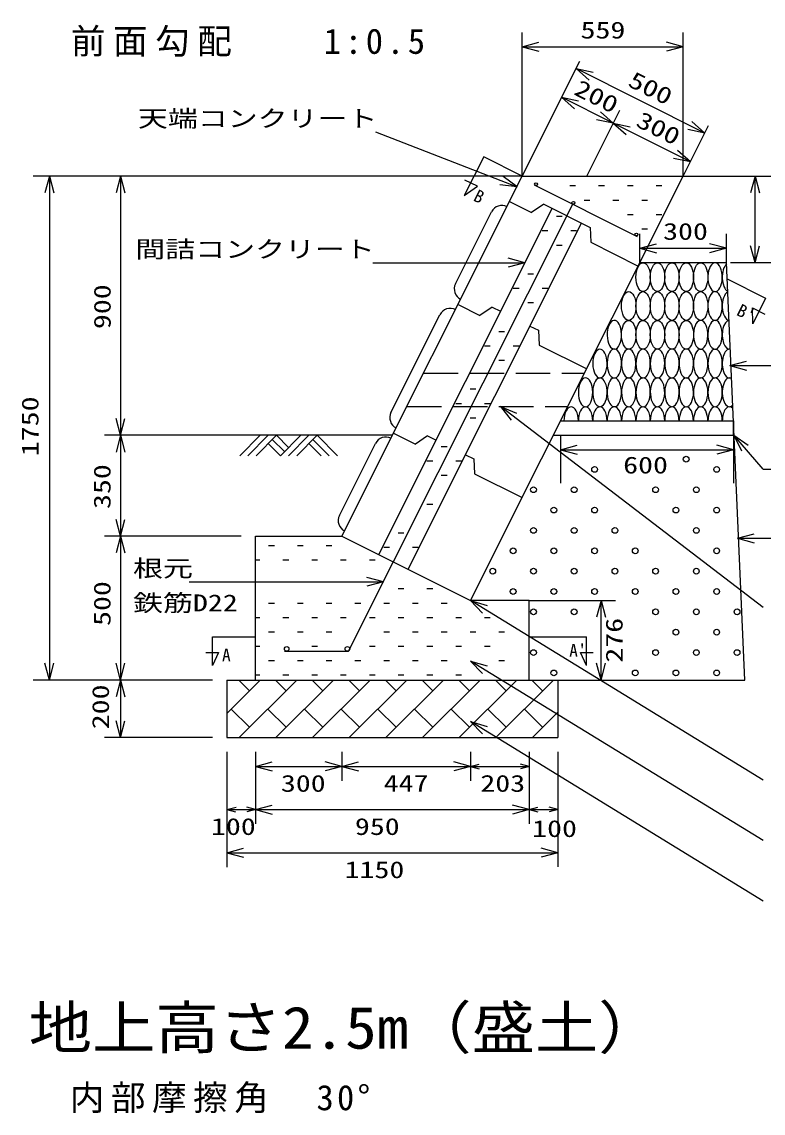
# Model space of a CAD drawing. Units: millimetres, scale not verified. Extents: x -10580 to 10511, y -7658 to 7278.
# Drawn here: x -10420 to -7844, y -2845 to 946 of the extents above; entities that cross this region are included whole.
import ezdxf
from ezdxf.enums import TextEntityAlignment as Align

# ---------------------------------------------------------------- set-up
doc = ezdxf.new("R2010")
doc.units = ezdxf.units.MM
doc.header["$LTSCALE"] = 40
doc.linetypes.add('DASHED3', pattern=[4, 3, -1])
doc.layers.add('0-0', color=7, linetype='Continuous')
doc.styles.add('ＭＳ ゴシック', font='')
doc.styles.get('ＭＳ ゴシック').set_extended_font_data('MS Gothic')

msp = doc.modelspace()

# ---------------------------------------------------------------- linework, layer by layer
at = {"layer": '0-0'}
for p, q in [((-8681.38, 409.8), (-8681.38, 909.8)), ((-8681.38, 859.8), (-8623.42, 875.33)), ((-8122.13, 859.8), (-8180.08, 875.33)), ((-8122.13, 409.8), (-8122.13, 909.8)), ((-8681.38, 859.8), (-8122.13, 859.8)), ((-8681.38, 859.8), (-8623.42, 844.27)), ((-8122.13, 859.8), (-8180.08, 844.27)), ((-8681.38, 409.8), (-8480.93, 809.8)), ((-8046.96, 559.8), (-8493.96, 783.8)), ((-8493.96, 783.8), (-8435.19, 771.71)), ((-8493.96, 783.8), (-8449.1, 743.95)), ((-8544.55, 684.03), (-8485.78, 671.95)), ((-8544.55, 684.03), (-8499.69, 644.19)), ((-8457.67, 409.8), (-8342.86, 638.89)), ((-8365.26, 594.19), (-8410.12, 634.04)), ((-8365.26, 594.19), (-8424.03, 606.27)), ((-8365.26, 594.19), (-8306.49, 582.11)), ((-8365.26, 594.19), (-8320.41, 554.34)), ((-8122.13, 409.8), (-8033.93, 585.8)), ((-8046.96, 559.8), (-8105.73, 571.88)), ((-8046.96, 559.8), (-8091.82, 599.65)), ((-9191.62, 563.7), (-8699.56, 373.5)), ((-8097.07, 459.8), (-8141.93, 499.64)), ((-8097.07, 459.8), (-8155.84, 471.88)), ((-8681.38, 409.8), (-10380, 409.8)), ((-10324.21, 409.8), (-10339.74, 351.84)), ((-10324.21, 409.8), (-10308.68, 351.84)), ((-10324.21, 409.8), (-10324.21, -1340.2)), ((-10077.16, 409.8), (-10092.69, 351.84)), ((-10077.16, 409.8), (-10061.63, 351.84)), ((-10077.16, 409.8), (-10077.16, -490.2)), ((-8699.56, 373.5), (-8759.22, 379.91)), ((-8699.56, 373.5), (-8748.02, 408.88)), ((-8122.13, 409.8), (-7254.68, 409.8)), ((-7872.46, 409.8), (-7887.99, 351.84)), ((-7872.46, 109.8), (-7872.46, 409.8)), ((-7872.46, 409.8), (-7856.94, 351.84)), ((-8516.24, 377.29), (-8496.24, 377.29)), ((-8416.24, 377.29), (-8396.24, 377.29)), ((-8316.24, 377.29), (-8296.24, 377.29)), ((-8216.24, 377.29), (-8196.24, 377.29)), ((-8466.24, 327.29), (-8446.24, 327.29)), ((-8366.24, 327.29), (-8346.24, 327.29)), ((-8266.24, 327.29), (-8246.24, 327.29)), ((-8562.64, 270.89), (-8542.64, 270.89)), ((-8316.24, 277.29), (-8296.24, 277.29)), ((-8216.24, 277.29), (-8196.24, 277.29)), ((-8612.64, 220.89), (-8592.64, 220.89)), ((-8512.64, 220.89), (-8492.64, 220.89)), ((-8272.46, 109.8), (-8272.46, 209.8)), ((-8266.24, 227.29), (-8246.24, 227.29)), ((-7972.46, 109.8), (-7972.46, 209.8)), ((-8562.64, 170.89), (-8542.64, 170.89)), ((-8272.46, 159.8), (-8214.51, 175.33)), ((-8272.46, 159.8), (-7972.46, 159.8)), ((-8272.46, 159.8), (-8214.51, 144.27)), ((-7972.46, 159.8), (-8030.42, 175.33)), ((-7972.46, 159.8), (-8030.42, 144.27)), ((-7872.46, 109.8), (-7887.99, 167.75)), ((-7872.46, 109.8), (-7856.94, 167.75)), ((-8671.91, 109.5), (-8729.86, 125.03)), ((-9200.71, 109.5), (-8671.91, 109.5)), ((-8671.91, 109.5), (-8729.86, 93.98)), ((-7957.46, 109.8), (-7772.46, 109.8)), ((-8662.64, 70.89), (-8642.64, 70.89)), ((-8712.64, 20.88), (-8692.64, 20.88)), ((-8612.64, 20.88), (-8592.64, 20.88)), ((-8662.64, -29.12), (-8642.64, -29.12)), ((-8762.64, -129.12), (-8742.64, -129.12)), ((-8812.64, -179.12), (-8792.64, -179.12)), ((-8712.64, -179.12), (-8692.64, -179.12)), ((-8762.64, -229.12), (-8742.64, -229.12)), ((-7959.8, -247.97), (-7901.85, -232.44)), ((-7959.8, -247.97), (-7229.48, -247.97)), ((-7959.8, -247.97), (-7901.85, -263.5)), ((-8862.64, -329.12), (-8842.64, -329.12)), ((-8912.64, -379.12), (-8892.64, -379.12)), ((-8812.64, -379.12), (-8792.64, -379.12)), ((-8756.52, -390.2), (-8719.93, -437.75)), ((-10077.16, -490.2), (-10092.69, -432.25)), ((-10077.16, -490.2), (-10061.63, -432.25)), ((-8862.64, -429.12), (-8842.64, -429.12)), ((-7948.08, -440.2), (-7948.08, -655.9)), ((-9132.38, -490.2), (-10132.95, -490.2)), ((-10077.16, -490.2), (-10092.69, -548.16)), ((-10077.16, -490.2), (-10061.63, -548.16)), ((-9592.27, -490.2), (-9662.98, -560.91)), ((-9563.98, -490.2), (-9634.69, -560.91)), ((-9535.7, -490.2), (-9606.41, -560.91)), ((-9535.7, -490.2), (-9493.28, -532.63)), ((-9450.85, -490.2), (-9521.56, -560.91)), ((-9422.57, -490.2), (-9493.28, -560.91)), ((-9394.28, -490.2), (-9464.99, -560.91)), ((-9394.28, -490.2), (-9323.57, -560.91)), ((-8548.08, -490.2), (-8548.08, -655.9)), ((-7945.86, -490.2), (-7919.82, -544.26)), ((-9563.98, -518.49), (-9521.56, -560.91)), ((-9549.84, -504.35), (-9507.42, -546.77)), ((-9422.57, -518.49), (-9380.14, -560.91)), ((-9408.42, -504.35), (-9351.85, -560.91)), ((-8962.64, -529.12), (-8942.64, -529.12)), ((-8548.08, -540.2), (-8490.12, -524.67)), ((-7948.08, -540.2), (-8006.03, -524.67)), ((-8548.08, -540.2), (-8490.12, -555.73)), ((-8548.08, -540.2), (-7948.08, -540.2)), ((-7948.08, -540.2), (-8006.03, -555.73)), ((-9012.64, -579.12), (-8992.64, -579.12)), ((-8912.64, -579.12), (-8892.64, -579.12)), ((-8962.64, -629.12), (-8942.64, -629.12)), ((-7844.48, -607.97), (-6539.48, -607.97)), ((-9012.64, -729.12), (-8992.64, -729.12)), ((-10077.16, -840.2), (-10092.69, -782.25)), ((-10077.16, -840.2), (-10061.63, -782.25)), ((-9112.64, -829.12), (-9092.64, -829.12)), ((-7934.21, -847.97), (-7876.25, -832.44)), ((-9657.77, -840.2), (-10132.95, -840.2)), ((-10077.16, -840.2), (-10092.69, -898.16)), ((-10077.16, -840.2), (-10061.63, -898.16)), ((-7934.21, -847.97), (-7229.48, -847.97)), ((-7934.21, -847.97), (-7876.25, -863.5)), ((-9562.64, -872.71), (-9542.64, -872.71)), ((-9462.64, -872.71), (-9442.64, -872.71)), ((-9362.64, -872.71), (-9342.64, -872.71)), ((-9162.64, -879.12), (-9142.64, -879.12)), ((-9062.64, -879.12), (-9042.64, -879.12)), ((-9607.77, -922.71), (-9592.64, -922.71)), ((-9512.64, -922.71), (-9492.64, -922.71)), ((-9412.64, -922.71), (-9392.64, -922.71)), ((-9312.64, -922.71), (-9292.64, -922.71)), ((-9212.64, -922.71), (-9192.64, -922.71)), ((-9163.76, -999.22), (-9221.71, -983.69)), ((-9112.64, -1022.71), (-9092.64, -1022.71)), ((-9012.64, -1022.71), (-8992.64, -1022.71)), ((-9562.64, -1072.71), (-9542.64, -1072.71)), ((-9462.64, -1072.71), (-9442.64, -1072.71)), ((-9362.64, -1072.71), (-9342.64, -1072.71)), ((-9262.64, -1072.71), (-9242.64, -1072.71)), ((-9162.64, -1072.71), (-9142.64, -1072.71)), ((-9062.64, -1072.71), (-9042.64, -1072.71)), ((-8962.64, -1072.71), (-8942.64, -1072.71)), ((-8860.77, -1064.2), (-8803.26, -1081.28)), ((-8860.77, -1064.2), (-8819.5, -1107.76)), ((-7844.48, -1687.97), (-8860.77, -1064.2)), ((-8657.77, -1064.2), (-8357.77, -1064.2)), ((-8407.77, -1064.2), (-8423.3, -1122.16)), ((-8407.77, -1064.2), (-8392.25, -1122.16)), ((-8407.77, -1340.2), (-8407.77, -1064.2)), ((-9607.77, -1122.71), (-9592.64, -1122.71)), ((-9512.64, -1122.71), (-9492.64, -1122.71)), ((-9412.64, -1122.71), (-9392.64, -1122.71)), ((-9312.64, -1122.71), (-9292.64, -1122.71)), ((-9212.64, -1122.71), (-9192.64, -1122.71)), ((-9112.64, -1122.71), (-9092.64, -1122.71)), ((-9012.64, -1122.71), (-8992.64, -1122.71)), ((-8912.64, -1122.71), (-8892.64, -1122.71)), ((-8812.64, -1122.71), (-8792.64, -1122.71)), ((-9562.64, -1172.71), (-9542.64, -1172.71)), ((-9462.64, -1172.71), (-9442.64, -1172.71)), ((-9362.64, -1172.71), (-9342.64, -1172.71)), ((-9162.64, -1172.71), (-9142.64, -1172.71)), ((-9062.64, -1172.71), (-9042.64, -1172.71)), ((-8962.64, -1172.71), (-8942.64, -1172.71)), ((-8862.64, -1172.71), (-8842.64, -1172.71)), ((-8762.64, -1172.71), (-8742.64, -1172.71)), ((-9607.77, -1222.71), (-9592.64, -1222.71)), ((-9412.64, -1222.71), (-9392.64, -1222.71)), ((-9212.64, -1222.71), (-9192.64, -1222.71)), ((-9112.64, -1222.71), (-9092.64, -1222.71)), ((-9012.64, -1222.71), (-8992.64, -1222.71)), ((-8912.64, -1222.71), (-8892.64, -1222.71)), ((-8812.64, -1222.71), (-8792.64, -1222.71)), ((-10324.21, -1340.2), (-10339.74, -1282.25)), ((-10324.21, -1340.2), (-10308.68, -1282.25)), ((-10077.16, -1340.2), (-10092.69, -1282.25)), ((-10077.16, -1340.2), (-10061.63, -1282.25)), ((-9562.64, -1272.71), (-9542.64, -1272.71)), ((-9462.64, -1272.71), (-9442.64, -1272.71)), ((-9362.64, -1272.71), (-9342.64, -1272.71)), ((-9262.64, -1272.71), (-9242.64, -1272.71)), ((-9162.64, -1272.71), (-9142.64, -1272.71)), ((-9062.64, -1272.71), (-9042.64, -1272.71)), ((-8962.64, -1272.71), (-8942.64, -1272.71)), ((-7844.48, -1897.97), (-8860.77, -1274.2)), ((-8860.77, -1274.2), (-8803.26, -1291.28)), ((-8860.77, -1274.2), (-8819.5, -1317.75)), ((-8762.64, -1272.71), (-8742.64, -1272.71)), ((-8407.77, -1340.2), (-8423.3, -1282.25)), ((-8407.77, -1340.2), (-8392.25, -1282.25)), ((-9607.77, -1322.71), (-9592.64, -1322.71)), ((-9512.64, -1322.71), (-9492.64, -1322.71)), ((-9412.64, -1322.71), (-9392.64, -1322.71)), ((-9312.64, -1322.71), (-9292.64, -1322.71)), ((-9212.64, -1322.71), (-9192.64, -1322.71)), ((-9112.64, -1322.71), (-9092.64, -1322.71)), ((-9012.64, -1322.71), (-8992.64, -1322.71)), ((-8912.64, -1322.71), (-8892.64, -1322.71)), ((-9757.77, -1340.2), (-10380, -1340.2)), ((-10077.16, -1340.2), (-10092.69, -1398.16)), ((-10077.16, -1340.2), (-10061.63, -1398.16)), ((-9707.77, -1456.34), (-9591.64, -1340.2)), ((-9628.78, -1377.34), (-9665.91, -1340.2)), ((-9664.36, -1540.2), (-9464.36, -1340.2)), ((-9501.5, -1377.34), (-9538.63, -1340.2)), ((-9537.08, -1540.2), (-9337.08, -1340.2)), ((-9374.22, -1377.34), (-9411.35, -1340.2)), ((-9409.8, -1540.2), (-9209.8, -1340.2)), ((-9246.94, -1377.34), (-9284.07, -1340.2)), ((-9282.52, -1540.2), (-9082.52, -1340.2)), ((-9119.66, -1377.34), (-9156.8, -1340.2)), ((-9155.24, -1540.2), (-8955.24, -1340.2)), ((-8992.38, -1377.34), (-9029.52, -1340.2)), ((-9027.96, -1540.2), (-8827.96, -1340.2)), ((-8865.1, -1377.34), (-8902.24, -1340.2)), ((-8900.68, -1540.2), (-8700.68, -1340.2)), ((-8737.82, -1377.34), (-8774.96, -1340.2)), ((-8773.41, -1540.2), (-8573.41, -1340.2)), ((-8610.54, -1377.34), (-8647.68, -1340.2)), ((-9628.78, -1504.62), (-9692.42, -1440.98)), ((-9501.5, -1504.62), (-9565.14, -1440.98)), ((-9374.22, -1504.62), (-9437.86, -1440.98)), ((-9246.94, -1504.62), (-9310.58, -1440.98)), ((-9119.66, -1504.62), (-9183.3, -1440.98)), ((-8992.38, -1504.62), (-9056.02, -1440.98)), ((-8865.1, -1504.62), (-8928.74, -1440.98)), ((-8737.82, -1504.62), (-8801.46, -1440.98)), ((-8610.54, -1504.62), (-8674.18, -1440.98)), ((-8646.13, -1540.2), (-8557.77, -1451.85)), ((-10077.16, -1540.2), (-10092.69, -1482.25)), ((-10077.16, -1540.2), (-10061.63, -1482.25)), ((-8860.77, -1484.2), (-8819.5, -1527.75)), ((-9757.77, -1540.2), (-10132.95, -1540.2)), ((-9707.77, -1590.2), (-9707.77, -1990.2)), ((-9607.77, -1590.2), (-9607.77, -1840.2)), ((-9307.77, -1590.2), (-9307.77, -1690.2)), ((-8860.77, -1590.2), (-8860.77, -1690.2)), ((-8657.77, -1590.2), (-8657.77, -1840.2)), ((-8557.77, -1590.2), (-8557.77, -1989.58)), ((-9607.77, -1640.2), (-9549.82, -1624.67)), ((-9307.77, -1640.2), (-9365.73, -1624.67)), ((-9307.77, -1640.2), (-9249.82, -1624.67)), ((-8860.77, -1640.2), (-8918.73, -1624.67)), ((-9607.77, -1640.2), (-9307.77, -1640.2)), ((-9607.77, -1640.2), (-9549.82, -1655.73)), ((-9307.77, -1640.2), (-9365.73, -1655.73)), ((-9307.77, -1640.2), (-9249.82, -1655.73)), ((-8860.77, -1640.2), (-8918.73, -1655.73)), ((-8860.77, -1640.2), (-8830.77, -1632.17)), ((-8860.77, -1640.2), (-8830.77, -1648.24)), ((-8657.77, -1640.2), (-8687.77, -1632.17)), ((-8657.77, -1640.2), (-8687.77, -1648.24)), ((-9707.77, -1790.2), (-9675.09, -1781.45)), ((-8657.77, -1790.2), (-8715.73, -1774.67)), ((-9707.77, -1790.2), (-9677.77, -1798.24)), ((-9607.77, -1790.2), (-9637.77, -1782.17)), ((-9607.77, -1790.2), (-9637.77, -1798.24)), ((-9607.77, -1790.2), (-9549.82, -1805.73)), ((-9607.77, -1790.2), (-8657.77, -1790.2)), ((-8657.77, -1790.2), (-8715.73, -1805.73)), ((-8657.77, -1790.2), (-8627.77, -1782.17)), ((-8657.77, -1790.2), (-8627.77, -1798.24)), ((-8657.77, -1790.2), (-8557.77, -1790.2)), ((-8557.77, -1790.2), (-8587.77, -1782.17)), ((-8557.77, -1790.2), (-8587.77, -1798.24)), ((-9707.77, -1940.2), (-9649.82, -1924.67)), ((-8557.77, -1940.2), (-8615.73, -1924.67)), ((-9707.77, -1940.2), (-9649.82, -1955.73)), ((-9707.77, -1940.2), (-8557.77, -1940.2)), ((-8557.77, -1940.2), (-8615.73, -1955.73))]:
    msp.add_line(p, q, dxfattribs=at)
at = {"layer": '0-0', "color": 3}
for p, q in [((-8815.48, 477), (-8882.68, 342.89)), ((-8681.38, 409.8), (-8815.48, 477)), ((-8657.77, -1190.2), (-8457.77, -1190.2)), ((-8457.77, -1290.2), (-8457.77, -1190.2))]:
    msp.add_line(p, q, dxfattribs=at)
at = {"layer": '0-0', "color": 2}
for p, q in [((-9307.77, -840.2), (-8681.38, 409.8)), ((-8860.77, -1064.2), (-8122.13, 409.8)), ((-8681.38, 409.8), (-8122.13, 409.8)), ((-8725.36, 322.03), (-8649.37, 283.95)), ((-8606.85, 312.98), (-8649.37, 283.95)), ((-8606.85, 312.98), (-8445.93, 232.34)), ((-9179.93, -904.27), (-8577.35, 298.2)), ((-8913.44, 35.98), (-8788, 286.31)), ((-9078.01, -955.34), (-8475.43, 247.12)), ((-8445.93, 232.34), (-8443.74, 180.91)), ((-8443.74, 180.91), (-8278.36, 98.03)), ((-8272.46, 109.8), (-7972.46, 109.8)), ((-7908.17, -1340.2), (-7972.46, 109.8)), ((-8904.56, -35.58), (-8828.57, -73.66)), ((-9137.45, -411.03), (-8967.2, -71.3)), ((-8786.06, -44.63), (-8828.57, -73.66)), ((-8786.06, -44.63), (-8756.56, -59.41)), ((-8654.64, -110.49), (-8625.13, -125.27)), ((-8625.13, -125.27), (-8622.94, -176.7)), ((-8622.94, -176.7), (-8457.56, -259.58)), ((-8548.08, -440.2), (-7948.08, -440.2)), ((-7948.08, -490.2), (-7948.08, -440.2)), ((-9128.57, -482.59), (-9052.58, -520.68)), ((-9010.06, -491.64), (-9052.58, -520.68)), ((-9010.06, -491.64), (-8980.56, -506.43)), ((-8573.13, -490.2), (-7945.86, -490.2)), ((-9316.66, -768.64), (-9191.21, -518.32)), ((-8878.64, -557.5), (-8849.14, -572.29)), ((-8849.14, -572.29), (-8846.95, -623.72)), ((-8846.95, -623.72), (-8681.57, -706.59)), ((-9607.77, -1340.2), (-9607.77, -840.2)), ((-9607.77, -840.2), (-9307.77, -840.2)), ((-9307.77, -840.2), (-8860.77, -1064.2)), ((-8657.77, -1064.2), (-8860.77, -1064.2)), ((-8657.77, -1340.2), (-8657.77, -1064.2)), ((-9707.77, -1340.2), (-9707.77, -1540.2)), ((-9707.77, -1340.2), (-8557.77, -1340.2)), ((-8557.77, -1340.2), (-8557.77, -1540.2)), ((-8557.77, -1340.2), (-7908.17, -1340.2)), ((-9707.77, -1540.2), (-8557.77, -1540.2))]:
    msp.add_line(p, q, dxfattribs=at)
at = {"layer": '0-0', "color": 5}
for p, q in [((-8640.34, 380.09), (-8282.72, 200.89)), ((-9284.51, -1240.2), (-8506.23, 312.89)), ((-9507.77, -1240.2), (-9284.51, -1240.2))]:
    msp.add_line(p, q, dxfattribs=at)
at = {"layer": '0-0', "linetype": 'DASHED3'}
for p, q in [((-9024.03, -273.98), (-8464.78, -273.98)), ((-9082.27, -390.2), (-8523.02, -390.2))]:
    msp.add_line(p, q, dxfattribs=at)
at = {"layer": '0-0'}
for points in [[(-8097.07, 459.8), (-8365.26, 594.19), (-8544.55, 684.03)], [(-7844.48, -1087.97), (-8756.52, -390.2), (-8701.06, -413.08)], [(-10077.16, -490.2), (-10077.16, -840.2), (-10077.16, -1340.2), (-10077.16, -1540.2)], [(-7844.48, -607.97), (-7945.86, -490.2), (-7896.28, -523.99)], [(-9838.53, -999.22), (-9163.76, -999.22), (-9221.71, -1014.75)], [(-7844.48, -2107.97), (-8860.77, -1484.2), (-8803.26, -1501.28)], [(-9307.77, -1640.2), (-8860.77, -1640.2), (-8657.77, -1640.2)], [(-9707.77, -1790.2), (-9607.77, -1790.2), (-9549.82, -1774.67)]]:
    msp.add_lwpolyline(points, dxfattribs=at)
at = {"layer": '0-0', "color": 3}
for points in [[(-8882.68, 342.89), (-8837.39, 375.9), (-8880.51, 396.71)], [(-7969.96, 53.29), (-7835.85, -13.91), (-7880.66, -103.31), (-7881.32, -47.27), (-7838.85, -69.36)], [(-9757.77, -1290.2), (-9757.77, -1190.2), (-9607.77, -1190.2)], [(-9780.13, -1244.57), (-9736.3, -1244.57), (-9757.77, -1290.2)], [(-8457.77, -1290.2), (-8478.93, -1244.57), (-8435.09, -1244.57)]]:
    msp.add_lwpolyline(points, dxfattribs=at)
at = {"layer": '0-0', "color": 5}
for centre, radius in [((-8633.62, 382.32), 5), ((-8503.99, 317.36), 5), ((-8284.95, 207.6), 5), ((-9499.77, -1232.2), 8), ((-9288.79, -1232.11), 8)]:
    msp.add_circle(centre, radius, dxfattribs=at)
at = {"layer": '0-0'}
for centre in [(-8112.08, -573.13), (-8430.28, -608.48), (-8006.01, -608.48), (-8642.41, -679.19), (-8500.99, -679.19), (-8218.14, -679.19), (-8076.72, -679.19), (-8571.7, -749.91), (-8430.28, -749.9), (-8147.43, -749.9), (-8006.01, -749.9), (-8642.41, -820.62), (-8500.99, -820.62), (-8359.57, -820.62), (-8076.72, -820.61), (-8713.12, -891.33), (-8571.7, -891.33), (-8430.28, -891.33), (-8288.85, -891.32), (-8006.01, -891.32), (-8783.83, -962.04), (-8642.41, -962.04), (-8500.99, -962.04), (-8359.57, -962.04), (-8218.14, -962.04), (-8076.72, -962.04), (-8713.12, -1032.75), (-8571.7, -1032.75), (-8430.28, -1032.75), (-8288.85, -1032.75), (-8147.43, -1032.75), (-8006.01, -1032.75), (-8642.41, -1103.46), (-8500.99, -1103.46), (-8218.14, -1103.46), (-8076.72, -1103.46), (-7935.3, -1103.46), (-8147.43, -1174.17), (-8006.01, -1174.17), (-8642.41, -1244.88), (-8218.14, -1244.88), (-8076.72, -1244.88), (-7935.3, -1244.88), (-8571.7, -1315.59), (-8288.86, -1315.59), (-8147.43, -1315.59), (-8006.01, -1315.59)]:
    msp.add_circle(centre, 10, dxfattribs=at)
at = {"layer": '0-0', "color": 2}
for centre, start, end in [((-8752.24, 268.39), 63.38081, 153.38367), ((-8877.68, 18.06), 153.38316, 243.38383), ((-8931.44, -89.22), 63.38148, 153.38376), ((-9101.69, -428.95), 153.38359, 243.38434), ((-9155.45, -536.24), 63.38333, 153.38376), ((-9280.89, -786.56), 153.38383, 243.384)]:
    msp.add_arc(centre, 40, start, end, dxfattribs=at)
at = {"layer": '0-0'}
for centre in [(-8261.59, 59.17), (-8211.59, 59.17), (-8161.59, 59.17), (-8111.59, 59.17), (-8061.59, 59.17), (-8311.59, -40.83), (-8261.59, -40.83), (-8211.59, -40.83), (-8161.59, -40.83), (-8111.59, -40.83), (-8061.59, -40.83), (-8311.59, -140.83), (-8261.59, -140.83), (-8211.59, -140.83), (-8161.59, -140.83), (-8111.59, -140.83)]:
    msp.add_ellipse(centre, major_axis=(0, 50), ratio=0.5, dxfattribs=at)
for centre, start_param, end_param in [((-8011.59, 59.17), 4.6503685, 10.9335511), ((-7961.59, 59.17), 0.405646, 2.9008764), ((-8011.59, -40.83), 4.9450715, 11.2282541), ((-7961.59, -40.83), 0.2562946, 3.0621934), ((-8361.59, -140.83), 1.4206502, 7.7038329), ((-8061.59, -140.83), 4.6389832, 10.9221659), ((-8011.59, -140.83), 4.6389832, 10.9221659), ((-7961.59, -140.83), 0.0788413, 3.2395461), ((-8361.59, -240.83), 3.2783111, 9.5614937), ((-8311.59, -240.83), 3.0422709, 9.3254535), ((-8161.59, -240.83), 3.2775686, 9.5607512), ((-8111.59, -240.83), 3.4794189, 9.7626015), ((-7961.59, -240.83), 6.184275, 9.6871079), ((-8411.59, -240.83), 3.1604281, 9.4436108), ((-8261.59, -240.83), 3.1598819, 9.4430646), ((-8211.59, -240.83), 3.1597035, 9.4428861), ((-8061.59, -240.83), 4.7200109, 11.0031936), ((-8011.59, -240.83), 4.7200109, 11.0031936), ((-8461.59, -340.83), 3.1604281, 9.4436108), ((-8411.59, -340.83), 3.2783111, 9.5614937), ((-8361.59, -340.83), 3.0422709, 9.3254535), ((-8311.59, -340.83), 3.1598819, 9.4430646), ((-8261.59, -340.83), 3.1597035, 9.4428861), ((-8211.59, -340.83), 3.2775686, 9.5607512), ((-8161.59, -340.83), 3.4794189, 9.7626015), ((-8111.59, -340.83), 4.7200109, 11.0031936), ((-8061.59, -340.83), 4.7200109, 11.0031936), ((-8011.59, -340.83), 4.7200109, 11.0031936), ((-7961.59, -340.83), 6.0002247, 9.8846273), ((-8511.59, -440.83), 4.7249666, 7.8414041), ((-8461.59, -440.83), 4.7249644, 7.8414062), ((-8411.59, -440.83), 4.7249666, 7.8414062), ((-8361.59, -440.83), 4.7249666, 7.8414062), ((-8311.59, -440.83), 4.7249644, 7.8414062), ((-8261.59, -440.83), 4.7249644, 7.8414062), ((-8211.59, -440.83), 4.7249644, 7.8414062), ((-8161.59, -440.83), 4.7200109, 7.8414062), ((-8111.59, -440.83), 4.7200109, 7.8463599), ((-8061.59, -440.83), 4.7200109, 7.8463599), ((-8011.59, -440.83), 4.7200109, 7.8463599), ((-7961.59, -440.83), 5.801686, 7.8463599)]:
    msp.add_ellipse(centre, major_axis=(0, 50), ratio=0.5, start_param=start_param, end_param=end_param, dxfattribs=at)

# ---------------------------------------------------------------- texts
at = {"layer": '0-0', "style": 'ＭＳ ゴシック', "width": 1.3}
for s, p in [('559', (-8478.79, 870.81)), ('天端コンクリート', (-10016.62, 563.7)), ('300', (-8192.1, 171.42)), ('間詰コンクリート', (-10025.71, 109.5)), ('600', (-8330.89, -640.4)), ('根元', (-10033.53, -999.22)), ('鉄筋D22', (-10033.53, -1119.23)), ('300', (-9519.99, -1746.16)), ('447', (-9162.8, -1746.16)), ('203', (-8827.04, -1746.16)), ('100', (-9762.88, -1896.18)), ('950', (-9262.81, -1896.18)), ('100', (-8647.03, -1903.33)), ('1150', (-9298.53, -2046.2))]:
    msp.add_text(s, height=58.65, dxfattribs=at).set_placement(p, align=Align.BOTTOM_LEFT)
for s, rotation, p in [('500', 333.384, (-8325.94, 709.01)), ('200', 333.384, (-8514, 680.08)), ('300', 333.384, (-8298.82, 569.78)), ('900', 90, (-10093.7, -121.09)), ('1750', 90, (-10344.43, -562.53)), ('350', 90, (-10094.09, -746.14)), ('500', 90, (-10094.09, -1152.42)), ('276', 90, (-8315.16, -1279.88)), ('200', 90, (-10099.54, -1511.41))]:
    msp.add_text(s, height=58.65, rotation=rotation, dxfattribs=at).set_placement(p, align=Align.BOTTOM_LEFT)
at = {"layer": '0-0', "color": 4, "style": 'ＭＳ ゴシック'}
for s, p in [('B', (-8860.64, 315.06)), ("B'", (-7946.26, -82.8))]:
    msp.add_text(s, height=43.99, rotation=333.384, dxfattribs=at).set_placement(p, align=Align.BOTTOM_LEFT)
for s, p in [("A'", (-8518.17, -1272.6)), ('A', (-9724.35, -1288.4))]:
    msp.add_text(s, height=43.99, dxfattribs=at).set_placement(p, align=Align.BOTTOM_LEFT)
at = {"layer": '0-0', "color": 3, "style": 'ＭＳ ゴシック', "width": 1.1}
msp.add_text('地上高さ2.5m（盛土）', height=146.6, dxfattribs=at).set_placement((-10395.92, -2665.07), align=Align.BOTTOM_LEFT)
at = {"layer": '0-0', "char_height": 87.98, "attachment_point": 7, "style": 'ＭＳ ゴシック'}
for s, insert in [('\\T1.22;\u3000前面勾配\u3000\u30001:0.5', (-10395.91, 824.93)), ('\\T1.19;\u3000内部摩擦角\u300030°', (-10395.92, -2845.07))]:
    msp.add_mtext(s, dxfattribs=dict(at, insert=insert))

doc.saveas('drawing.dxf')
